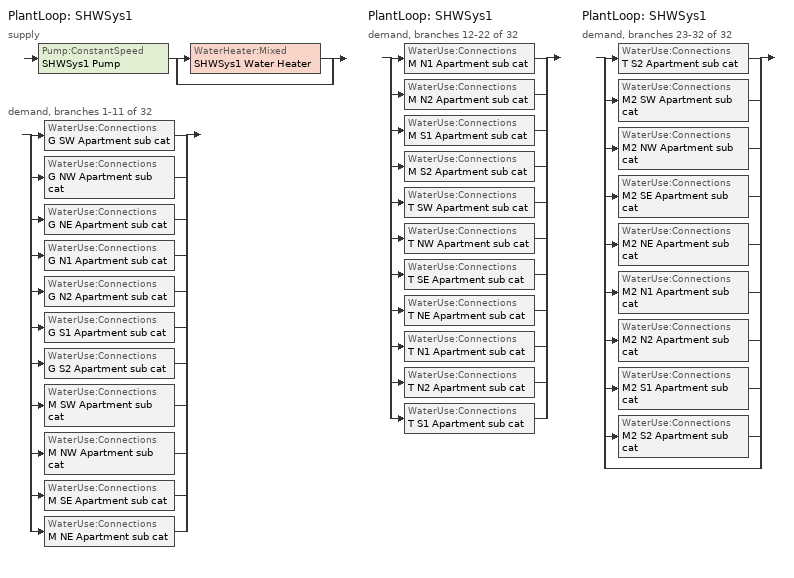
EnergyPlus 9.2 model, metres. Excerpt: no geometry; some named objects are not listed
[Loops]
PlantLoop 'SHWSys1'
 supply: Pump:ConstantSpeed 'SHWSys1 Pump' > split
  | WaterHeater:Mixed 'SHWSys1 Water Heater'
  | bypass
 demand, branches 1-11 of 32: split
  | WaterUse:Connections 'G SW Apartment sub cat'
  | WaterUse:Connections 'G NW Apartment sub cat'
  | WaterUse:Connections 'G NE Apartment sub cat'
  | WaterUse:Connections 'G N1 Apartment sub cat'
  | WaterUse:Connections 'G N2 Apartment sub cat'
  | WaterUse:Connections 'G S1 Apartment sub cat'
  | WaterUse:Connections 'G S2 Apartment sub cat'
  | WaterUse:Connections 'M SW Apartment sub cat'
  | WaterUse:Connections 'M NW Apartment sub cat'
  | WaterUse:Connections 'M SE Apartment sub cat'
  | WaterUse:Connections 'M NE Apartment sub cat'
PlantLoop 'SHWSys1'
 demand, branches 12-22 of 32: split
  | WaterUse:Connections 'M N1 Apartment sub cat'
  | WaterUse:Connections 'M N2 Apartment sub cat'
  | WaterUse:Connections 'M S1 Apartment sub cat'
  | WaterUse:Connections 'M S2 Apartment sub cat'
  | WaterUse:Connections 'T SW Apartment sub cat'
  | WaterUse:Connections 'T NW Apartment sub cat'
  | WaterUse:Connections 'T SE Apartment sub cat'
  | WaterUse:Connections 'T NE Apartment sub cat'
  | WaterUse:Connections 'T N1 Apartment sub cat'
  | WaterUse:Connections 'T N2 Apartment sub cat'
  | WaterUse:Connections 'T S1 Apartment sub cat'
PlantLoop 'SHWSys1'
 demand, branches 23-32 of 32: split
  | WaterUse:Connections 'T S2 Apartment sub cat'
  | WaterUse:Connections 'M2 SW Apartment sub cat'
  | WaterUse:Connections 'M2 NW Apartment sub cat'
  | WaterUse:Connections 'M2 SE Apartment sub cat'
  | WaterUse:Connections 'M2 NE Apartment sub cat'
  | WaterUse:Connections 'M2 N1 Apartment sub cat'
  | WaterUse:Connections 'M2 N2 Apartment sub cat'
  | WaterUse:Connections 'M2 S1 Apartment sub cat'
  | WaterUse:Connections 'M2 S2 Apartment sub cat'
  | bypass
[Sizing:Plant]
SHWSys1: Loop Type=Heating; Design Loop Exit Temperature {C}=60; Loop Design Temperature Difference {deltaC}=5
[Pump:ConstantSpeed]
SHWSys1 Pump: Design Flow Rate {m3/s}=autosize; Design Pump Head {Pa}=29891; Design Power Consumption {W}=AUTOSIZE; Motor Efficiency=0.3; Fraction of Motor Inefficiencies to Fluid Stream=0; Pump Control Type=Intermittent
[WaterHeater:Mixed]
SHWSys1 Water Heater: Tank Volume {m3}=2.271247; Setpoint Temperature Schedule=SHWSys1 Water Heater Setpoint Temperature Schedule; Deadband Temperature Difference {deltaC}=2; Maximum Temperature Limit {C}=82.2222; Heater Control Type=Cycle; Heater Maximum Capacity {W}=175843; Heater Fuel Type=NATURALGAS; Heater Thermal Efficiency=0.802765; Off Cycle Parasitic Fuel Consumption Rate {W}=2357; Off Cycle Parasitic Fuel Type=NATURALGAS; Off Cycle Parasitic Heat Fraction to Tank=0.8; On Cycle Parasitic Fuel Consumption Rate {W}=2357; On Cycle Parasitic Fuel Type=NATURALGAS; Ambient Temperature Indicator=SCHEDULE; Ambient Temperature Schedule=Ambient Temp Schedule; Off Cycle Loss Coefficient to Ambient Temperature {W/K}=15.601; On Cycle Loss Coefficient to Ambient Temperature {W/K}=15.601; Use Side Effectiveness=1; Source Side Effectiveness=1; Use Side Design Flow Rate {m3/s}=AUTOSIZE; Source Side Design Flow Rate {m3/s}=AUTOSIZE; Indirect Water Heating Recovery Time {hr}=1.5
[PlantLoop]
SHWSys1: Fluid Type=WATER; Plant Equipment Operation Scheme=SHWSys1 Loop Operation Scheme List; Maximum Loop Temperature {C}=60; Minimum Loop Temperature {C}=10; Maximum Loop Flow Rate {m3/s}=AUTOSIZE; Minimum Loop Flow Rate {m3/s}=0; Plant Loop Volume {m3}=AUTOSIZE; Load Distribution Scheme=Optimal
[PlantEquipmentList]
SHWSys1 Equipment List: SHWSys1 Water Heater
[PlantEquipmentOperation:HeatingLoad]
SHWSys1 Operation Scheme: Load Range 1 Lower Limit {W}=0; Load Range 1 Upper Limit {W}=1000000000000000; Range 1 Equipment List=SHWSys1 Equipment List
[PlantEquipmentOperationSchemes]
SHWSys1 Loop Operation Scheme List: Control Scheme 1=SHWSys1 Operation Scheme; Control Scheme 1 Schedule=PlantOnSched
[SetpointManager:Scheduled]
SHWSys1 Loop Setpoint Manager: Control Variable=Temperature; Schedule=SHWSys1-Loop-Temp-Schedule; Setpoint Node or NodeList=SHWSys1 Supply Outlet Node
[WaterUse:Equipment] Peak Flow Rate {m3/s}=3.29E-06; Flow Rate Fraction Schedule=APT_DHW_SCH; Target Temperature Schedule=SHW Target Temp Sched; Hot Water Supply Temperature Schedule=SHW Supply Temp Sched; Sensible Fraction Schedule=SHW Sensible fract sched; Latent Fraction Schedule=SHW Latent fract sched
Name | Zone
G SW Apartment sub cat | G SW Apartment ZN Thermal Zone
G NW Apartment sub cat | G NW Apartment ZN Thermal Zone
G NE Apartment sub cat | G NE Apartment ZN Thermal Zone
G N1 Apartment sub cat | G N1 Apartment ZN Thermal Zone
G N2 Apartment sub cat | G N2 Apartment ZN Thermal Zone
G S1 Apartment sub cat | G S1 Apartment ZN Thermal Zone
G S2 Apartment sub cat | G S2 Apartment ZN Thermal Zone
M SW Apartment sub cat | M SW Apartment ZN Thermal Zone
M NW Apartment sub cat | M NW Apartment ZN Thermal Zone
M SE Apartment sub cat | M SE Apartment ZN Thermal Zone
M NE Apartment sub cat | M NE Apartment ZN Thermal Zone
M N1 Apartment sub cat | M N1 Apartment ZN Thermal Zone
M N2 Apartment sub cat | M N2 Apartment ZN Thermal Zone
M S1 Apartment sub cat | M S1 Apartment ZN Thermal Zone
M S2 Apartment sub cat | M S2 Apartment ZN Thermal Zone
T SW Apartment sub cat | T SW Apartment ZN Thermal Zone
T NW Apartment sub cat | T NW Apartment ZN Thermal Zone
T SE Apartment sub cat | T SE Apartment ZN Thermal Zone
T NE Apartment sub cat | T NE Apartment ZN Thermal Zone
T N1 Apartment sub cat | T N1 Apartment ZN Thermal Zone
T N2 Apartment sub cat | T N2 Apartment ZN Thermal Zone
T S1 Apartment sub cat | T S1 Apartment ZN Thermal Zone
T S2 Apartment sub cat | T S2 Apartment ZN Thermal Zone
M2 SW Apartment sub cat | M2 SW Apartment ZN Thermal Zone
M2 NW Apartment sub cat | M2 NW Apartment ZN Thermal Zone
M2 SE Apartment sub cat | M2 SE Apartment ZN Thermal Zone
M2 NE Apartment sub cat | M2 NE Apartment ZN Thermal Zone
M2 N1 Apartment sub cat | M2 N1 Apartment ZN Thermal Zone
M2 N2 Apartment sub cat | M2 N2 Apartment ZN Thermal Zone
M2 S1 Apartment sub cat | M2 S1 Apartment ZN Thermal Zone
M2 S2 Apartment sub cat | M2 S2 Apartment ZN Thermal Zone
[WaterUse:Connections]
Name | Water Use Equipment 1
G SW Apartment sub cat | G SW Apartment sub cat
G NW Apartment sub cat | G NW Apartment sub cat
G NE Apartment sub cat | G NE Apartment sub cat
G N1 Apartment sub cat | G N1 Apartment sub cat
G N2 Apartment sub cat | G N2 Apartment sub cat
G S1 Apartment sub cat | G S1 Apartment sub cat
G S2 Apartment sub cat | G S2 Apartment sub cat
M SW Apartment sub cat | M SW Apartment sub cat
M NW Apartment sub cat | M NW Apartment sub cat
M SE Apartment sub cat | M SE Apartment sub cat
M NE Apartment sub cat | M NE Apartment sub cat
M N1 Apartment sub cat | M N1 Apartment sub cat
M N2 Apartment sub cat | M N2 Apartment sub cat
M S1 Apartment sub cat | M S1 Apartment sub cat
M S2 Apartment sub cat | M S2 Apartment sub cat
T SW Apartment sub cat | T SW Apartment sub cat
T NW Apartment sub cat | T NW Apartment sub cat
T SE Apartment sub cat | T SE Apartment sub cat
T NE Apartment sub cat | T NE Apartment sub cat
T N1 Apartment sub cat | T N1 Apartment sub cat
T N2 Apartment sub cat | T N2 Apartment sub cat
T S1 Apartment sub cat | T S1 Apartment sub cat
T S2 Apartment sub cat | T S2 Apartment sub cat
M2 SW Apartment sub cat | M2 SW Apartment sub cat
M2 NW Apartment sub cat | M2 NW Apartment sub cat
M2 SE Apartment sub cat | M2 SE Apartment sub cat
M2 NE Apartment sub cat | M2 NE Apartment sub cat
M2 N1 Apartment sub cat | M2 N1 Apartment sub cat
M2 N2 Apartment sub cat | M2 N2 Apartment sub cat
M2 S1 Apartment sub cat | M2 S1 Apartment sub cat
M2 S2 Apartment sub cat | M2 S2 Apartment sub cat
[Schedule:Compact]
SHWSys1-Loop-Temp-Schedule; SHWSys1 Water Heater Setpoint Temperature Schedule: Through: 12/31, For: AllDays, Until: 24:00, 60
SHW TARGET TEMP SCHED; SHW SUPPLY TEMP SCHED: Through: 12/31, For: AllDays, Until: 24:00, 48.8889
SHW Latent fract sched: Through: 12/31, For: AllDays, Until: 24:00, 0.05
SHW Sensible fract sched: Through: 12/31, For: AllDays, Until: 24:00, 0.2
PlantOnSched: Through: 12/31, For: AllDays, Until: 24:00, 1
Ambient Temp Schedule: Through: 12/31, For: AllDays, Until: 24:00, 22
APT_DHW_SCH: THROUGH: 12/31, FOR: AllDays, UNTIL: 1:00, 0.08, UNTIL: 2:00, 0.04, UNTIL: 3:00, 0.01, UNTIL: 4:00, 0.01, UNTIL: 5:00, 0.04, UNTIL: 6:00, 0.27, UNTIL: 7:00, 0.94, UNTIL: 8:00, 1, UNTIL: 9:00, 0.96, UNTIL: 10:00, 0.84, UNTIL: 11:00, 0.76, UNTIL: 12:00, 0.61, UNTIL: 13:00, 0.53, UNTIL: 14:00, 0.47, UNTIL: 15:00, 0.41, UNTIL: 16:00, 0.47, UNTIL: 17:00, 0.55, UNTIL: 18:00, 0.73, UNTIL: 19:00, 0.86, UNTIL: 20:00, 0.82, UNTIL: 21:00, 0.75, UNTIL: 22:00, 0.61, UNTIL: 23:00, 0.53, UNTIL: 24:00, 0.29
